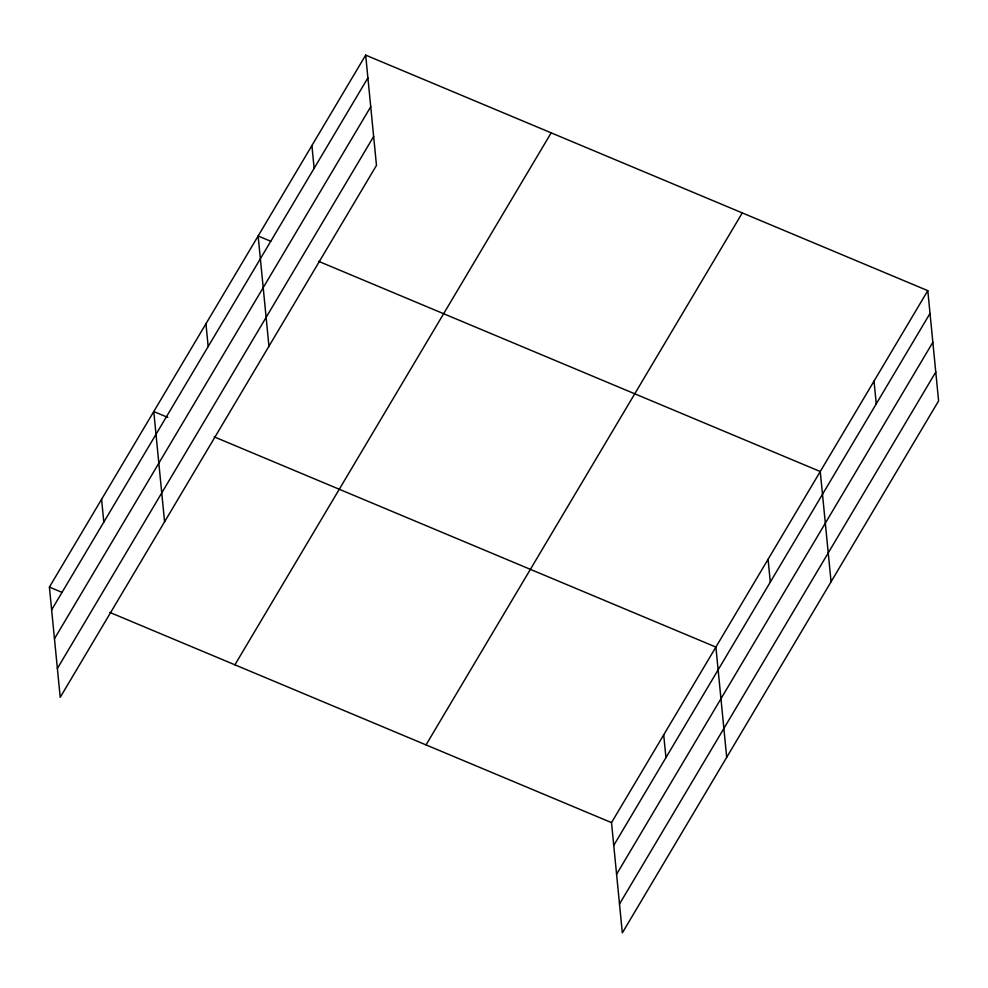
<?xml version="1.0" encoding="UTF-8"?>
<svg xmlns="http://www.w3.org/2000/svg" width="988" height="988" viewBox="0 0 988 988"><rect width="100%" height="100%" fill="white"/><g stroke="black" fill="none" stroke-linecap="round" stroke-linejoin="round"><path stroke-width="1.48" d="M365.671 55.118L376.477 165.379L60.206 697.343L49.4 587.082L365.671 55.118L927.794 290.657L938.6 400.918L622.329 932.882L611.523 822.621L927.794 290.657M51.635 609.868L367.894 77.891M54.464 638.73L370.735 106.766M57.378 668.481L373.649 136.505M234.897 664.813L551.168 132.849M426.026 744.903L742.284 212.926M613.758 845.407L930.017 313.431M616.586 874.269L932.857 342.305M619.501 904.02L935.772 372.044M270.786 241.282L258.14 235.984L268.946 346.245M318.568 261.314L820.262 471.523L831.069 581.784M167.824 417.43L153.77 411.539L164.576 521.8M214.198 436.857L715.892 647.078L726.699 757.327M49.4 587.082L62.046 592.392M109.829 612.412L611.523 822.621M874.022 381.096L876.257 403.87M768.071 559.294L770.307 582.08M663.701 734.85L665.937 757.623M311.899 145.557L314.135 168.331M205.949 323.768L208.184 346.541M101.579 499.311L103.814 522.084"/></g></svg>
